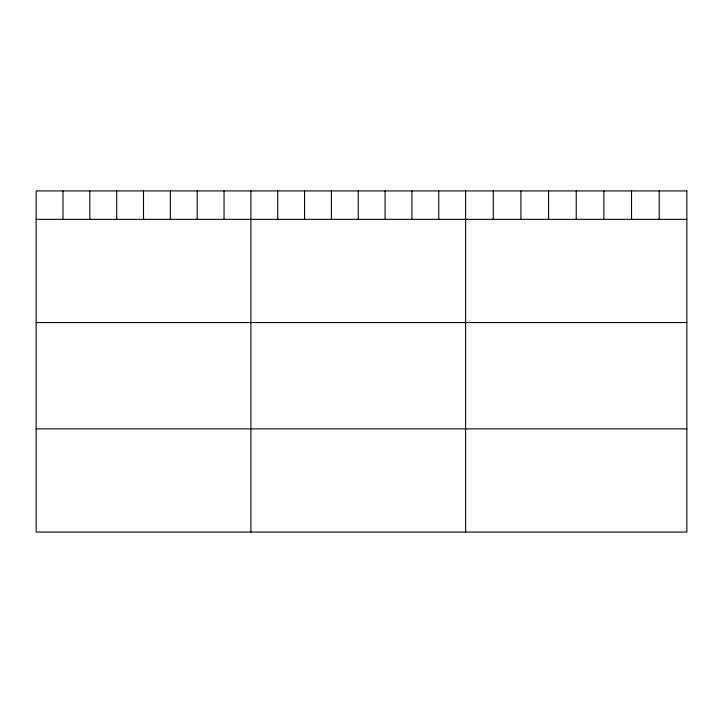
<?xml version="1.0" encoding="UTF-8"?>
<svg xmlns="http://www.w3.org/2000/svg" width="723" height="723" viewBox="0 0 723 723"><rect width="100%" height="100%" fill="white"/><g stroke="black" fill="none" stroke-linecap="round" stroke-linejoin="round"><path stroke-width="1.08" d="M36.15 219.34L686.85 219.34M36.15 322.539L686.85 322.539M36.15 428.866L686.85 428.866M659.195 190.935L659.195 219.34M631.54 190.935L631.54 219.34M603.886 190.935L603.886 219.34M576.231 190.935L576.231 219.34M548.576 190.935L548.576 219.34M520.922 190.935L520.922 219.34M493.267 190.935L493.267 219.34M465.612 190.935L465.612 532.065M438.771 190.935L438.771 219.34M411.929 190.935L411.929 219.34M385.088 190.935L385.088 219.34M358.247 190.935L358.247 219.34M331.405 190.935L331.405 219.34M304.564 190.935L304.564 219.34M277.722 190.935L277.722 219.34M250.881 190.935L250.881 532.065M224.04 190.935L224.04 219.34M197.198 190.935L197.198 219.34M170.357 190.935L170.357 219.34M143.516 190.935L143.516 219.34M116.674 190.935L116.674 219.34M89.833 190.935L89.833 219.34M62.991 190.935L62.991 219.34M686.85 190.935L36.15 190.935L36.15 532.065L686.85 532.065L686.85 190.935"/></g></svg>
